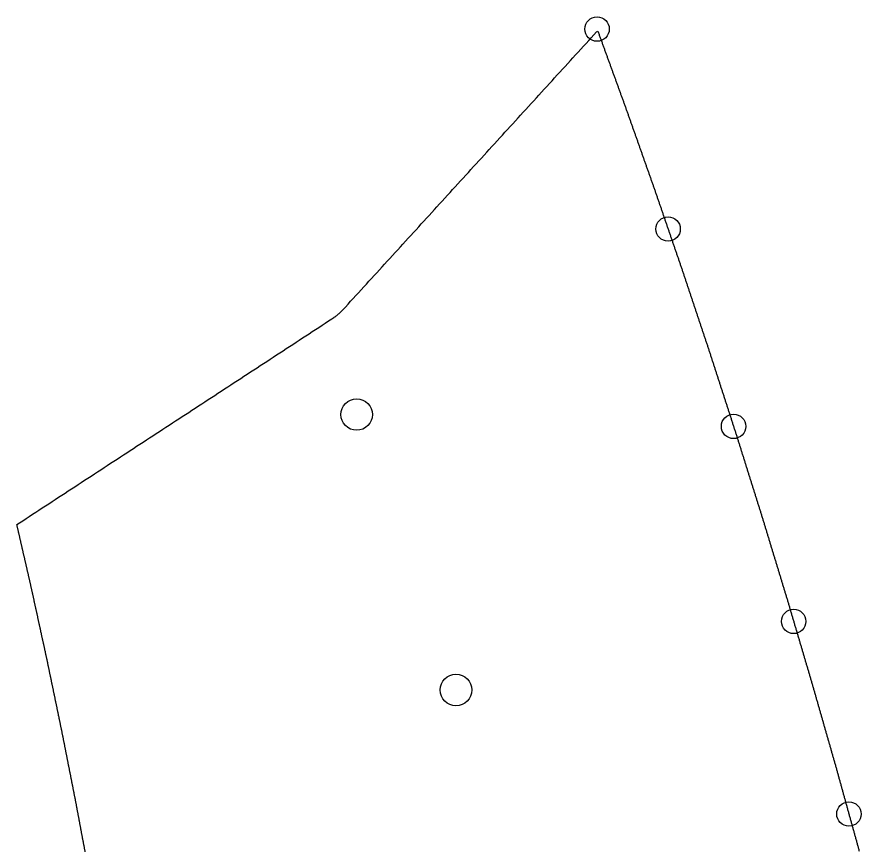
# Model space of a CAD drawing. Extents: x 2 to 292, y 1 to 254.
# Drawn here: x 266.09 to 283.39, y 52.29 to 69.38 of the extents above; entities that cross this region are included whole.
import ezdxf

# ---------------------------------------------------------------- set-up
doc = ezdxf.new("R2010")
doc.units = 0
doc.layers.get('0').update_dxf_attribs({"linetype": 'CONTINUOUS'})
doc.layers.add('DRILLING', color=3, linetype='CONTINUOUS')
doc.layers.add('RIB_INDICATION', color=1, linetype='CONTINUOUS')

msp = doc.modelspace()

# ---------------------------------------------------------------- linework, layer by layer
msp.add_polyline3d([(267.492, 52.2757, 0), (267.489, 52.2911, 0), (267.486, 52.3064, 0), (267.483, 52.3217, 0), (267.48, 52.337, 0), (267.478, 52.3524, 0), (267.475, 52.3677, 0), (267.472, 52.383, 0), (267.469, 52.3984, 0), (267.466, 52.4137, 0), (267.463, 52.429, 0), (267.46, 52.4443, 0), (267.457, 52.4597, 0), (267.455, 52.475, 0), (267.452, 52.4903, 0), (267.449, 52.5056, 0), (267.446, 52.521, 0), (267.443, 52.5363, 0), (267.44, 52.5516, 0), (267.437, 52.567, 0), (267.435, 52.5823, 0), (267.432, 52.5976, 0), (267.429, 52.6129, 0), (267.426, 52.6283, 0), (267.423, 52.6436, 0), (267.42, 52.6589, 0), (267.417, 52.6743, 0), (267.415, 52.6896, 0), (267.412, 52.7049, 0), (267.409, 52.7202, 0), (267.406, 52.7356, 0), (267.403, 52.7509, 0), (267.4, 52.7662, 0), (267.397, 52.7815, 0), (267.394, 52.7969, 0), (267.392, 52.8122, 0), (267.389, 52.8275, 0), (267.386, 52.8429, 0), (267.383, 52.8582, 0), (267.38, 52.8735, 0), (267.377, 52.8888, 0), (267.374, 52.9042, 0), (267.372, 52.9195, 0), (267.369, 52.9348, 0), (267.366, 52.9501, 0), (267.363, 52.9655, 0), (267.36, 52.9808, 0), (267.357, 52.9961, 0), (267.354, 53.0115, 0), (267.351, 53.0268, 0), (267.349, 53.0421, 0), (267.346, 53.0574, 0), (267.343, 53.0728, 0), (267.34, 53.0881, 0), (267.337, 53.1034, 0), (267.334, 53.1188, 0), (267.331, 53.1341, 0), (267.329, 53.1494, 0), (267.326, 53.1647, 0), (267.323, 53.1801, 0), (267.32, 53.1954, 0), (267.317, 53.2107, 0), (267.314, 53.226, 0), (267.311, 53.2414, 0), (267.308, 53.2567, 0), (267.306, 53.272, 0), (267.303, 53.2874, 0), (267.3, 53.3026, 0), (267.297, 53.3179, 0), (267.294, 53.3331, 0), (267.291, 53.3483, 0), (267.288, 53.3635, 0), (267.285, 53.3787, 0), (267.282, 53.3939, 0), (267.279, 53.4091, 0), (267.276, 53.4243, 0), (267.273, 53.4395, 0), (267.27, 53.4547, 0), (267.267, 53.4699, 0), (267.264, 53.4851, 0), (267.261, 53.5003, 0), (267.258, 53.5155, 0), (267.255, 53.5307, 0), (267.252, 53.5459, 0), (267.249, 53.5611, 0), (267.246, 53.5763, 0), (267.243, 53.5915, 0), (267.24, 53.6067, 0), (267.237, 53.6219, 0), (267.234, 53.6371, 0), (267.231, 53.6523, 0), (267.228, 53.6675, 0), (267.225, 53.6827, 0), (267.222, 53.6979, 0), (267.219, 53.7132, 0), (267.216, 53.7284, 0), (267.213, 53.7436, 0), (267.21, 53.7588, 0), (267.207, 53.774, 0), (267.204, 53.7892, 0), (267.201, 53.8044, 0), (267.198, 53.8196, 0), (267.195, 53.8348, 0), (267.192, 53.85, 0), (267.189, 53.8652, 0), (267.186, 53.8804, 0), (267.183, 53.8956, 0), (267.18, 53.9108, 0), (267.177, 53.926, 0), (267.174, 53.9412, 0), (267.171, 53.9564, 0), (267.168, 53.9716, 0), (267.165, 53.9868, 0), (267.162, 54.002, 0), (267.159, 54.0172, 0), (267.156, 54.0324, 0), (267.153, 54.0476, 0), (267.15, 54.0628, 0), (267.147, 54.078, 0), (267.144, 54.0932, 0), (267.141, 54.1085, 0), (267.138, 54.1237, 0), (267.135, 54.1389, 0), (267.132, 54.1541, 0), (267.129, 54.1693, 0), (267.126, 54.1845, 0), (267.123, 54.1997, 0), (267.12, 54.2149, 0), (267.117, 54.2301, 0), (267.114, 54.2453, 0), (267.111, 54.2605, 0), (267.108, 54.2757, 0), (267.105, 54.2909, 0), (267.102, 54.3061, 0), (267.099, 54.3213, 0), (267.096, 54.3365, 0), (267.093, 54.3517, 0), (267.09, 54.3669, 0), (267.087, 54.3821, 0), (267.084, 54.3973, 0), (267.081, 54.4125, 0), (267.078, 54.4277, 0), (267.075, 54.4429, 0), (267.072, 54.4581, 0), (267.069, 54.4733, 0), (267.066, 54.4886, 0), (267.063, 54.5038, 0), (267.06, 54.519, 0), (267.057, 54.5342, 0), (267.054, 54.5494, 0), (267.051, 54.5646, 0), (267.048, 54.5798, 0), (267.045, 54.595, 0), (267.042, 54.6102, 0), (267.039, 54.6254, 0), (267.036, 54.6406, 0), (267.033, 54.6558, 0), (267.03, 54.671, 0), (267.027, 54.6862, 0), (267.024, 54.7014, 0), (267.021, 54.7166, 0), (267.018, 54.7318, 0), (267.015, 54.747, 0), (267.012, 54.7622, 0), (267.009, 54.7774, 0), (267.006, 54.7925, 0), (267.003, 54.8076, 0), (266.999, 54.8227, 0), (266.996, 54.8378, 0), (266.993, 54.8528, 0), (266.99, 54.8679, 0), (266.987, 54.883, 0), (266.984, 54.8981, 0), (266.981, 54.9132, 0), (266.978, 54.9282, 0), (266.974, 54.9433, 0), (266.971, 54.9584, 0), (266.968, 54.9735, 0), (266.965, 54.9886, 0), (266.962, 55.0036, 0), (266.959, 55.0187, 0), (266.956, 55.0338, 0), (266.952, 55.0489, 0), (266.949, 55.064, 0), (266.946, 55.079, 0), (266.943, 55.0941, 0), (266.94, 55.1092, 0), (266.937, 55.1243, 0), (266.934, 55.1394, 0), (266.931, 55.1544, 0), (266.927, 55.1695, 0), (266.924, 55.1846, 0), (266.921, 55.1997, 0), (266.918, 55.2148, 0), (266.915, 55.2298, 0), (266.912, 55.2449, 0), (266.909, 55.26, 0), (266.905, 55.2751, 0), (266.902, 55.2902, 0), (266.899, 55.3052, 0), (266.896, 55.3203, 0), (266.893, 55.3354, 0), (266.89, 55.3505, 0), (266.887, 55.3656, 0), (266.884, 55.3807, 0), (266.88, 55.3957, 0), (266.877, 55.4108, 0), (266.874, 55.4259, 0), (266.871, 55.441, 0), (266.868, 55.4561, 0), (266.865, 55.4711, 0), (266.862, 55.4862, 0), (266.858, 55.5013, 0), (266.855, 55.5164, 0), (266.852, 55.5315, 0), (266.849, 55.5465, 0), (266.846, 55.5616, 0), (266.843, 55.5767, 0), (266.84, 55.5918, 0), (266.837, 55.6069, 0), (266.833, 55.6219, 0), (266.83, 55.637, 0), (266.827, 55.6521, 0), (266.824, 55.6672, 0), (266.821, 55.6823, 0), (266.818, 55.6973, 0), (266.815, 55.7124, 0), (266.811, 55.7275, 0), (266.808, 55.7426, 0), (266.805, 55.7577, 0), (266.802, 55.7727, 0), (266.799, 55.7878, 0), (266.796, 55.8029, 0), (266.793, 55.818, 0), (266.79, 55.8331, 0), (266.786, 55.8481, 0), (266.783, 55.8632, 0), (266.78, 55.8783, 0), (266.777, 55.8934, 0), (266.774, 55.9085, 0), (266.771, 55.9235, 0), (266.768, 55.9386, 0), (266.764, 55.9537, 0), (266.761, 55.9688, 0), (266.758, 55.9839, 0), (266.755, 55.9989, 0), (266.752, 56.014, 0), (266.749, 56.0291, 0), (266.746, 56.0442, 0), (266.743, 56.0593, 0), (266.739, 56.0743, 0), (266.736, 56.0894, 0), (266.733, 56.1045, 0), (266.73, 56.1196, 0), (266.727, 56.1347, 0), (266.724, 56.1497, 0), (266.721, 56.1648, 0), (266.717, 56.1799, 0), (266.714, 56.195, 0), (266.711, 56.2101, 0), (266.708, 56.2252, 0), (266.705, 56.2402, 0), (266.702, 56.2552, 0), (266.698, 56.2702, 0), (266.695, 56.2852, 0), (266.692, 56.3001, 0), (266.689, 56.3151, 0), (266.685, 56.33, 0), (266.682, 56.345, 0), (266.679, 56.3599, 0), (266.676, 56.3749, 0), (266.672, 56.3899, 0), (266.669, 56.4048, 0), (266.666, 56.4198, 0), (266.663, 56.4347, 0), (266.659, 56.4497, 0), (266.656, 56.4646, 0), (266.653, 56.4796, 0), (266.649, 56.4946, 0), (266.646, 56.5095, 0), (266.643, 56.5245, 0), (266.64, 56.5394, 0), (266.636, 56.5544, 0), (266.633, 56.5693, 0), (266.63, 56.5843, 0), (266.627, 56.5993, 0), (266.623, 56.6142, 0), (266.62, 56.6292, 0), (266.617, 56.6441, 0), (266.614, 56.6591, 0), (266.61, 56.674, 0), (266.607, 56.689, 0), (266.604, 56.704, 0), (266.6, 56.7189, 0), (266.597, 56.7339, 0), (266.594, 56.7488, 0), (266.591, 56.7638, 0), (266.587, 56.7787, 0), (266.584, 56.7937, 0), (266.581, 56.8087, 0), (266.578, 56.8236, 0), (266.574, 56.8386, 0), (266.571, 56.8535, 0), (266.568, 56.8685, 0), (266.564, 56.8834, 0), (266.561, 56.8984, 0), (266.558, 56.9133, 0), (266.555, 56.9283, 0), (266.551, 56.9433, 0), (266.548, 56.9582, 0), (266.545, 56.9732, 0), (266.542, 56.9881, 0), (266.538, 57.0031, 0), (266.535, 57.018, 0), (266.532, 57.033, 0), (266.529, 57.048, 0), (266.525, 57.0629, 0), (266.522, 57.0779, 0), (266.519, 57.0928, 0), (266.515, 57.1078, 0), (266.512, 57.1227, 0), (266.509, 57.1377, 0), (266.506, 57.1527, 0), (266.502, 57.1676, 0), (266.499, 57.1826, 0), (266.496, 57.1975, 0), (266.493, 57.2125, 0), (266.489, 57.2274, 0), (266.486, 57.2424, 0), (266.483, 57.2574, 0), (266.48, 57.2723, 0), (266.476, 57.2873, 0), (266.473, 57.3022, 0), (266.47, 57.3172, 0), (266.466, 57.3321, 0), (266.463, 57.3471, 0), (266.46, 57.3621, 0), (266.457, 57.377, 0), (266.453, 57.392, 0), (266.45, 57.4069, 0), (266.447, 57.4219, 0), (266.444, 57.4368, 0), (266.44, 57.4518, 0), (266.437, 57.4668, 0), (266.434, 57.4817, 0), (266.431, 57.4967, 0), (266.427, 57.5116, 0), (266.424, 57.5266, 0), (266.421, 57.5415, 0), (266.417, 57.5565, 0), (266.414, 57.5715, 0), (266.411, 57.5864, 0), (266.408, 57.6014, 0), (266.404, 57.6163, 0), (266.401, 57.6313, 0), (266.398, 57.6462, 0), (266.395, 57.6612, 0), (266.391, 57.6762, 0), (266.388, 57.6911, 0), (266.385, 57.7057, 0), (266.382, 57.7189, 0), (266.379, 57.732, 0), (266.376, 57.7451, 0), (266.373, 57.7582, 0), (266.37, 57.7713, 0), (266.367, 57.7844, 0), (266.364, 57.7975, 0), (266.361, 57.8107, 0), (266.358, 57.8238, 0), (266.355, 57.8369, 0), (266.352, 57.85, 0), (266.349, 57.8631, 0), (266.346, 57.8762, 0), (266.343, 57.8893, 0), (266.34, 57.9025, 0), (266.337, 57.9156, 0), (266.334, 57.9287, 0), (266.331, 57.9418, 0), (266.328, 57.9549, 0), (266.325, 57.968, 0), (266.322, 57.9811, 0), (266.319, 57.9943, 0), (266.316, 58.0074, 0), (266.313, 58.0205, 0), (266.31, 58.0336, 0), (266.307, 58.0467, 0), (266.304, 58.0598, 0), (266.301, 58.0729, 0), (266.298, 58.0861, 0), (266.295, 58.0992, 0), (266.292, 58.1123, 0), (266.289, 58.1254, 0), (266.286, 58.1385, 0), (266.283, 58.1516, 0), (266.28, 58.1647, 0), (266.277, 58.1779, 0), (266.274, 58.191, 0), (266.271, 58.2041, 0), (266.268, 58.2172, 0), (266.265, 58.2303, 0), (266.262, 58.2434, 0), (266.259, 58.2565, 0), (266.256, 58.2697, 0), (266.253, 58.2828, 0), (266.25, 58.2959, 0), (266.247, 58.309, 0), (266.244, 58.3221, 0), (266.241, 58.3352, 0), (266.238, 58.3483, 0), (266.235, 58.3615, 0), (266.231, 58.3746, 0), (266.228, 58.3877, 0), (266.225, 58.4008, 0), (266.222, 58.4139, 0), (266.219, 58.427, 0), (266.216, 58.4401, 0), (266.213, 58.4533, 0), (266.21, 58.4664, 0), (266.207, 58.4795, 0), (266.204, 58.4926, 0), (266.201, 58.5057, 0), (266.198, 58.5188, 0), (266.195, 58.532, 0), (266.192, 58.5451, 0), (266.189, 58.5582, 0), (266.186, 58.5713, 0), (266.183, 58.5844, 0), (266.18, 58.5975, 0), (266.177, 58.6106, 0), (266.174, 58.6238, 0), (266.171, 58.6369, 0), (266.168, 58.65, 0), (266.165, 58.6631, 0), (266.162, 58.6762, 0), (266.159, 58.6893, 0), (266.156, 58.7024, 0), (266.153, 58.7156, 0), (266.15, 58.7287, 0), (266.147, 58.7418, 0), (266.144, 58.7549, 0), (266.141, 58.768, 0), (266.138, 58.7811, 0), (266.135, 58.7942, 0), (266.132, 58.8074, 0), (266.129, 58.8205, 0), (266.126, 58.8336, 0), (266.123, 58.8467, 0), (266.12, 58.8598, 0), (266.117, 58.8729, 0), (266.114, 58.886, 0), (266.111, 58.8992, 0), (266.108, 58.9123, 0), (266.105, 58.9254, 0), (266.102, 58.9385, 0), (266.099, 58.9516, 0), (266.096, 58.9647, 0), (266.093, 58.9778, 0), (266.147, 59.0156, 0), (266.213, 59.0591, 0), (266.28, 59.1026, 0), (266.347, 59.1462, 0), (266.413, 59.1897, 0), (266.48, 59.2332, 0), (266.546, 59.2768, 0), (266.613, 59.3203, 0), (266.68, 59.3639, 0), (266.746, 59.4074, 0), (266.813, 59.4509, 0), (266.88, 59.4945, 0), (266.946, 59.538, 0), (267.013, 59.5815, 0), (267.08, 59.6251, 0), (267.146, 59.6686, 0), (267.213, 59.7122, 0), (267.28, 59.7557, 0), (267.346, 59.7992, 0), (267.413, 59.8428, 0), (267.48, 59.8863, 0), (267.546, 59.9298, 0), (267.613, 59.9734, 0), (267.68, 60.0169, 0), (267.746, 60.0604, 0), (267.813, 60.104, 0), (267.88, 60.1475, 0), (267.946, 60.1911, 0), (268.013, 60.2346, 0), (268.08, 60.2781, 0), (268.146, 60.3217, 0), (268.213, 60.3652, 0), (268.28, 60.4087, 0), (268.346, 60.4523, 0), (268.413, 60.4958, 0), (268.48, 60.5393, 0), (268.546, 60.5829, 0), (268.613, 60.6264, 0), (268.68, 60.67, 0), (268.746, 60.7135, 0), (268.813, 60.757, 0), (268.88, 60.8006, 0), (268.946, 60.8441, 0), (269.013, 60.8876, 0), (269.08, 60.9312, 0), (269.146, 60.9747, 0), (269.213, 61.0183, 0), (269.28, 61.0618, 0), (269.346, 61.1053, 0), (269.413, 61.1489, 0), (269.479, 61.1924, 0), (269.546, 61.2359, 0), (269.613, 61.2795, 0), (269.679, 61.323, 0), (269.746, 61.3665, 0), (269.813, 61.4101, 0), (269.879, 61.4536, 0), (269.946, 61.4972, 0), (270.013, 61.5407, 0), (270.079, 61.5842, 0), (270.146, 61.6278, 0), (270.213, 61.6713, 0), (270.279, 61.7148, 0), (270.346, 61.7584, 0), (270.413, 61.8019, 0), (270.479, 61.8454, 0), (270.546, 61.889, 0), (270.613, 61.9325, 0), (270.679, 61.9761, 0), (270.746, 62.0196, 0), (270.813, 62.0631, 0), (270.879, 62.1067, 0), (270.946, 62.1502, 0), (271.013, 62.1937, 0), (271.079, 62.2373, 0), (271.146, 62.2808, 0), (271.213, 62.3244, 0), (271.279, 62.3679, 0), (271.346, 62.4114, 0), (271.413, 62.455, 0), (271.479, 62.4985, 0), (271.546, 62.542, 0), (271.613, 62.5856, 0), (271.679, 62.6291, 0), (271.746, 62.6726, 0), (271.813, 62.7162, 0), (271.879, 62.7597, 0), (271.946, 62.8033, 0), (272.013, 62.8468, 0), (272.079, 62.8903, 0), (272.146, 62.9339, 0), (272.213, 62.9774, 0), (272.279, 63.0209, 0), (272.346, 63.0645, 0), (272.412, 63.108, 0), (272.479, 63.1515, 0), (272.546, 63.1951, 0), (272.587, 63.2218, 0), (272.595, 63.2276, 0), (272.604, 63.2333, 0), (272.612, 63.2392, 0), (272.621, 63.2452, 0), (272.629, 63.2513, 0), (272.637, 63.2574, 0), (272.645, 63.2637, 0), (272.654, 63.27, 0), (272.662, 63.2764, 0), (272.67, 63.2829, 0), (272.678, 63.2895, 0), (272.685, 63.2961, 0), (272.693, 63.3029, 0), (272.701, 63.3097, 0), (272.709, 63.3166, 0), (272.716, 63.3235, 0), (272.724, 63.3306, 0), (272.731, 63.3377, 0), (272.739, 63.3449, 0), (272.746, 63.3522, 0), (272.753, 63.3595, 0), (272.76, 63.3669, 0), (272.767, 63.3744, 0), (272.774, 63.3819, 0), (272.824, 63.4367, 0), (272.878, 63.4955, 0), (272.931, 63.5542, 0), (272.985, 63.6129, 0), (273.039, 63.6716, 0), (273.092, 63.7303, 0), (273.146, 63.789, 0), (273.199, 63.8478, 0), (273.253, 63.9065, 0), (273.307, 63.9652, 0), (273.36, 64.0239, 0), (273.414, 64.0826, 0), (273.467, 64.1413, 0), (273.521, 64.2001, 0), (273.574, 64.2588, 0), (273.628, 64.3175, 0), (273.682, 64.3762, 0), (273.735, 64.4349, 0), (273.789, 64.4936, 0), (273.842, 64.5524, 0), (273.896, 64.6111, 0), (273.95, 64.6698, 0), (274.003, 64.7285, 0), (274.057, 64.7872, 0), (274.11, 64.8459, 0), (274.164, 64.9046, 0), (274.217, 64.9634, 0), (274.271, 65.0221, 0), (274.325, 65.0808, 0), (274.378, 65.1395, 0), (274.432, 65.1982, 0), (274.485, 65.2569, 0), (274.539, 65.3157, 0), (274.593, 65.3744, 0), (274.646, 65.4331, 0), (274.7, 65.4918, 0), (274.753, 65.5505, 0), (274.807, 65.6092, 0), (274.861, 65.668, 0), (274.914, 65.7267, 0), (274.968, 65.7854, 0), (275.021, 65.8441, 0), (275.075, 65.9028, 0), (275.128, 65.9615, 0), (275.182, 66.0202, 0), (275.236, 66.079, 0), (275.289, 66.1377, 0), (275.343, 66.1964, 0), (275.396, 66.2551, 0), (275.45, 66.3138, 0), (275.504, 66.3725, 0), (275.557, 66.4313, 0), (275.611, 66.49, 0), (275.664, 66.5487, 0), (275.718, 66.6074, 0), (275.771, 66.6661, 0), (275.825, 66.7248, 0), (275.879, 66.7836, 0), (275.932, 66.8423, 0), (275.986, 66.901, 0), (276.039, 66.9597, 0), (276.093, 67.0184, 0), (276.147, 67.0771, 0), (276.2, 67.1359, 0), (276.254, 67.1946, 0), (276.307, 67.2533, 0), (276.361, 67.312, 0), (276.414, 67.3707, 0), (276.468, 67.4294, 0), (276.522, 67.4881, 0), (276.575, 67.5469, 0), (276.629, 67.6056, 0), (276.682, 67.6643, 0), (276.736, 67.723, 0), (276.79, 67.7817, 0), (276.843, 67.8404, 0), (276.897, 67.8992, 0), (276.95, 67.9579, 0), (277.004, 68.0166, 0), (277.057, 68.0753, 0), (277.111, 68.134, 0), (277.165, 68.1927, 0), (277.218, 68.2515, 0), (277.272, 68.3102, 0), (277.325, 68.3689, 0), (277.379, 68.4276, 0), (277.433, 68.4863, 0), (277.486, 68.545, 0), (277.54, 68.6038, 0), (277.593, 68.6625, 0), (277.647, 68.7212, 0), (277.701, 68.7799, 0), (277.754, 68.8386, 0), (277.808, 68.8973, 0), (277.861, 68.956, 0), (277.915, 69.0148, 0), (277.968, 69.0735, 0), (277.996, 69.0901, 0), (278.002, 69.0734, 0), (278.008, 69.0567, 0), (278.014, 69.04, 0), (278.02, 69.0232, 0), (278.026, 69.0065, 0), (278.032, 68.9898, 0), (278.038, 68.9731, 0), (278.044, 68.9563, 0), (278.05, 68.9396, 0), (278.056, 68.9229, 0), (278.062, 68.9061, 0), (278.068, 68.8894, 0), (278.074, 68.8727, 0), (278.081, 68.856, 0), (278.087, 68.8392, 0), (278.093, 68.8225, 0), (278.099, 68.8058, 0), (278.105, 68.7891, 0), (278.111, 68.7723, 0), (278.117, 68.7556, 0), (278.123, 68.7389, 0), (278.129, 68.7222, 0), (278.135, 68.7054, 0), (278.141, 68.6887, 0), (278.147, 68.672, 0), (278.153, 68.6553, 0), (278.16, 68.6385, 0), (278.166, 68.6218, 0), (278.172, 68.6051, 0), (278.178, 68.5883, 0), (278.184, 68.5716, 0), (278.19, 68.5549, 0), (278.196, 68.5382, 0), (278.202, 68.5214, 0), (278.208, 68.5047, 0), (278.214, 68.488, 0), (278.22, 68.4713, 0), (278.226, 68.4545, 0), (278.232, 68.4378, 0), (278.238, 68.4211, 0), (278.245, 68.4044, 0), (278.251, 68.3876, 0), (278.257, 68.3709, 0), (278.263, 68.3542, 0), (278.269, 68.3374, 0), (278.275, 68.3207, 0), (278.281, 68.304, 0), (278.287, 68.2873, 0), (278.293, 68.2705, 0), (278.299, 68.2538, 0), (278.305, 68.2371, 0), (278.311, 68.2204, 0), (278.317, 68.2036, 0), (278.323, 68.1869, 0), (278.33, 68.1702, 0), (278.336, 68.1535, 0), (278.342, 68.1367, 0), (278.348, 68.12, 0), (278.354, 68.1033, 0), (278.36, 68.0865, 0), (278.366, 68.0698, 0), (278.372, 68.0531, 0), (278.378, 68.0364, 0), (278.384, 68.0196, 0), (278.39, 68.0029, 0), (278.396, 67.9862, 0), (278.402, 67.9695, 0), (278.409, 67.9527, 0), (278.415, 67.936, 0), (278.421, 67.9193, 0), (278.427, 67.9026, 0), (278.433, 67.8858, 0), (278.439, 67.8691, 0), (278.445, 67.8524, 0), (278.451, 67.8356, 0), (278.457, 67.8189, 0), (278.463, 67.8022, 0), (278.469, 67.7855, 0), (278.475, 67.7687, 0), (278.481, 67.752, 0), (278.487, 67.7353, 0), (278.494, 67.7186, 0), (278.5, 67.7018, 0), (278.506, 67.6851, 0), (278.512, 67.6684, 0), (278.518, 67.6517, 0), (278.524, 67.6349, 0), (278.53, 67.6182, 0), (278.536, 67.6015, 0), (278.542, 67.5847, 0), (278.548, 67.568, 0), (278.554, 67.5513, 0), (278.56, 67.5346, 0), (278.566, 67.5178, 0), (278.572, 67.5011, 0), (278.579, 67.4844, 0), (278.585, 67.4676, 0), (278.591, 67.4508, 0), (278.596, 67.4339, 0), (278.602, 67.4171, 0), (278.608, 67.4003, 0), (278.614, 67.3834, 0), (278.62, 67.3666, 0), (278.626, 67.3497, 0), (278.632, 67.3329, 0), (278.638, 67.316, 0), (278.644, 67.2992, 0), (278.65, 67.2823, 0), (278.656, 67.2655, 0), (278.662, 67.2486, 0), (278.668, 67.2318, 0), (278.674, 67.2149, 0), (278.68, 67.1981, 0), (278.686, 67.1812, 0), (278.692, 67.1644, 0), (278.698, 67.1475, 0), (278.704, 67.1307, 0), (278.709, 67.1138, 0), (278.715, 67.097, 0), (278.721, 67.0801, 0), (278.727, 67.0633, 0), (278.733, 67.0465, 0), (278.739, 67.0296, 0), (278.745, 67.0128, 0), (278.751, 66.9959, 0), (278.757, 66.9791, 0), (278.763, 66.9622, 0), (278.769, 66.9454, 0), (278.775, 66.9285, 0), (278.781, 66.9117, 0), (278.787, 66.8948, 0), (278.793, 66.878, 0), (278.799, 66.8611, 0), (278.805, 66.8443, 0), (278.811, 66.8274, 0), (278.817, 66.8106, 0), (278.822, 66.7937, 0), (278.828, 66.7769, 0), (278.834, 66.76, 0), (278.84, 66.7432, 0), (278.846, 66.7264, 0), (278.852, 66.7095, 0), (278.858, 66.6927, 0), (278.864, 66.6758, 0), (278.87, 66.659, 0), (278.876, 66.6421, 0), (278.882, 66.6253, 0), (278.888, 66.6084, 0), (278.894, 66.5916, 0), (278.9, 66.5747, 0), (278.906, 66.5579, 0), (278.912, 66.541, 0), (278.918, 66.5242, 0), (278.924, 66.5073, 0), (278.93, 66.4905, 0), (278.935, 66.4736, 0), (278.941, 66.4568, 0), (278.947, 66.4399, 0), (278.953, 66.4231, 0), (278.959, 66.4063, 0), (278.965, 66.3894, 0), (278.971, 66.3726, 0), (278.977, 66.3557, 0), (278.983, 66.3389, 0), (278.989, 66.322, 0), (278.995, 66.3052, 0), (279.001, 66.2883, 0), (279.007, 66.2715, 0), (279.013, 66.2546, 0), (279.019, 66.2378, 0), (279.025, 66.2209, 0), (279.031, 66.2041, 0), (279.037, 66.1872, 0), (279.043, 66.1704, 0), (279.048, 66.1535, 0), (279.054, 66.1367, 0), (279.06, 66.1198, 0), (279.066, 66.103, 0), (279.072, 66.0862, 0), (279.078, 66.0693, 0), (279.084, 66.0525, 0), (279.09, 66.0356, 0), (279.096, 66.0188, 0), (279.102, 66.0019, 0), (279.108, 65.9851, 0), (279.114, 65.9682, 0), (279.12, 65.9514, 0), (279.126, 65.9345, 0), (279.132, 65.9177, 0), (279.138, 65.9008, 0), (279.144, 65.884, 0), (279.15, 65.8671, 0), (279.155, 65.8503, 0), (279.161, 65.8334, 0), (279.167, 65.8165, 0), (279.173, 65.7995, 0), (279.179, 65.7826, 0), (279.185, 65.7656, 0), (279.191, 65.7486, 0), (279.196, 65.7317, 0), (279.202, 65.7147, 0), (279.208, 65.6977, 0), (279.214, 65.6807, 0), (279.22, 65.6638, 0), (279.225, 65.6468, 0), (279.231, 65.6298, 0), (279.237, 65.6129, 0), (279.243, 65.5959, 0), (279.249, 65.5789, 0), (279.255, 65.562, 0), (279.26, 65.545, 0), (279.266, 65.528, 0), (279.272, 65.5111, 0), (279.278, 65.4941, 0), (279.284, 65.4771, 0), (279.29, 65.4602, 0), (279.295, 65.4432, 0), (279.301, 65.4262, 0), (279.307, 65.4093, 0), (279.313, 65.3923, 0), (279.319, 65.3753, 0), (279.324, 65.3584, 0), (279.33, 65.3414, 0), (279.336, 65.3244, 0), (279.342, 65.3074, 0), (279.348, 65.2905, 0), (279.354, 65.2735, 0), (279.359, 65.2565, 0), (279.365, 65.2396, 0), (279.371, 65.2226, 0), (279.377, 65.2056, 0), (279.383, 65.1887, 0), (279.388, 65.1717, 0), (279.394, 65.1547, 0), (279.4, 65.1378, 0), (279.406, 65.1208, 0), (279.412, 65.1038, 0), (279.418, 65.0869, 0), (279.423, 65.0699, 0), (279.429, 65.0529, 0), (279.435, 65.036, 0), (279.441, 65.019, 0), (279.447, 65.002, 0), (279.452, 64.985, 0), (279.458, 64.9681, 0), (279.464, 64.9511, 0), (279.47, 64.9341, 0), (279.476, 64.9172, 0), (279.482, 64.9002, 0), (279.487, 64.8832, 0), (279.493, 64.8663, 0), (279.499, 64.8493, 0), (279.505, 64.8323, 0), (279.511, 64.8154, 0), (279.517, 64.7984, 0), (279.522, 64.7814, 0), (279.528, 64.7645, 0), (279.534, 64.7475, 0), (279.54, 64.7305, 0), (279.546, 64.7136, 0), (279.551, 64.6966, 0), (279.557, 64.6796, 0), (279.563, 64.6627, 0), (279.569, 64.6457, 0), (279.575, 64.6287, 0), (279.581, 64.6117, 0), (279.586, 64.5948, 0), (279.592, 64.5778, 0), (279.598, 64.5608, 0), (279.604, 64.5439, 0), (279.61, 64.5269, 0), (279.615, 64.5099, 0), (279.621, 64.493, 0), (279.627, 64.476, 0), (279.633, 64.459, 0), (279.639, 64.4421, 0), (279.645, 64.4251, 0), (279.65, 64.4081, 0), (279.656, 64.3912, 0), (279.662, 64.3742, 0), (279.668, 64.3572, 0), (279.674, 64.3403, 0), (279.679, 64.3233, 0), (279.685, 64.3063, 0), (279.691, 64.2893, 0), (279.697, 64.2724, 0), (279.703, 64.2554, 0), (279.709, 64.2384, 0), (279.714, 64.2215, 0), (279.72, 64.2045, 0), (279.726, 64.1875, 0), (279.732, 64.1705, 0), (279.737, 64.1534, 0), (279.743, 64.1363, 0), (279.749, 64.1192, 0), (279.755, 64.1022, 0), (279.76, 64.0851, 0), (279.766, 64.068, 0), (279.772, 64.0509, 0), (279.777, 64.0338, 0), (279.783, 64.0167, 0), (279.789, 63.9996, 0), (279.794, 63.9825, 0), (279.8, 63.9654, 0), (279.806, 63.9484, 0), (279.812, 63.9313, 0), (279.817, 63.9142, 0), (279.823, 63.8971, 0), (279.829, 63.88, 0), (279.834, 63.8629, 0), (279.84, 63.8458, 0), (279.846, 63.8287, 0), (279.851, 63.8116, 0), (279.857, 63.7946, 0), (279.863, 63.7775, 0), (279.868, 63.7604, 0), (279.874, 63.7433, 0), (279.88, 63.7262, 0), (279.886, 63.7091, 0), (279.891, 63.692, 0), (279.897, 63.6749, 0), (279.903, 63.6578, 0), (279.908, 63.6408, 0), (279.914, 63.6237, 0), (279.92, 63.6066, 0), (279.925, 63.5895, 0), (279.931, 63.5724, 0), (279.937, 63.5553, 0), (279.942, 63.5382, 0), (279.948, 63.5211, 0), (279.954, 63.504, 0), (279.96, 63.487, 0), (279.965, 63.4699, 0), (279.971, 63.4528, 0), (279.977, 63.4357, 0), (279.982, 63.4186, 0), (279.988, 63.4015, 0), (279.994, 63.3844, 0), (279.999, 63.3673, 0), (280.005, 63.3502, 0), (280.011, 63.3331, 0), (280.016, 63.3161, 0), (280.022, 63.299, 0), (280.028, 63.2819, 0), (280.034, 63.2648, 0), (280.039, 63.2477, 0), (280.045, 63.2306, 0), (280.051, 63.2135, 0), (280.056, 63.1964, 0), (280.062, 63.1793, 0), (280.068, 63.1623, 0), (280.073, 63.1452, 0), (280.079, 63.1281, 0), (280.085, 63.111, 0), (280.091, 63.0939, 0), (280.096, 63.0768, 0), (280.102, 63.0597, 0), (280.108, 63.0426, 0), (280.113, 63.0255, 0), (280.119, 63.0085, 0), (280.125, 62.9914, 0), (280.13, 62.9743, 0), (280.136, 62.9572, 0), (280.142, 62.9401, 0), (280.147, 62.923, 0), (280.153, 62.9059, 0), (280.159, 62.8888, 0), (280.165, 62.8717, 0), (280.17, 62.8547, 0), (280.176, 62.8376, 0), (280.182, 62.8205, 0), (280.187, 62.8034, 0), (280.193, 62.7863, 0), (280.199, 62.7692, 0), (280.204, 62.7521, 0), (280.21, 62.735, 0), (280.216, 62.7179, 0), (280.221, 62.7009, 0), (280.227, 62.6838, 0), (280.233, 62.6667, 0), (280.239, 62.6496, 0), (280.244, 62.6325, 0), (280.25, 62.6154, 0), (280.256, 62.5983, 0), (280.261, 62.5812, 0), (280.267, 62.5641, 0), (280.273, 62.547, 0), (280.278, 62.53, 0), (280.284, 62.5129, 0), (280.29, 62.4956, 0), (280.295, 62.4784, 0), (280.301, 62.4612, 0), (280.306, 62.444, 0), (280.312, 62.4268, 0), (280.317, 62.4096, 0), (280.323, 62.3924, 0), (280.329, 62.3752, 0), (280.334, 62.358, 0), (280.34, 62.3408, 0), (280.345, 62.3235, 0), (280.351, 62.3063, 0), (280.356, 62.2891, 0), (280.362, 62.2719, 0), (280.368, 62.2547, 0), (280.373, 62.2375, 0), (280.379, 62.2203, 0), (280.384, 62.2031, 0), (280.39, 62.1859, 0), (280.395, 62.1687, 0), (280.401, 62.1514, 0), (280.407, 62.1342, 0), (280.412, 62.117, 0), (280.418, 62.0998, 0), (280.423, 62.0826, 0), (280.429, 62.0654, 0), (280.434, 62.0482, 0), (280.44, 62.031, 0), (280.446, 62.0138, 0), (280.451, 61.9966, 0), (280.457, 61.9794, 0), (280.462, 61.9621, 0), (280.468, 61.9449, 0), (280.473, 61.9277, 0), (280.479, 61.9105, 0), (280.485, 61.8933, 0), (280.49, 61.8761, 0), (280.496, 61.8589, 0), (280.501, 61.8417, 0), (280.507, 61.8245, 0), (280.512, 61.8073, 0), (280.518, 61.79, 0), (280.523, 61.7728, 0), (280.529, 61.7556, 0), (280.535, 61.7384, 0), (280.54, 61.7212, 0), (280.546, 61.704, 0), (280.551, 61.6868, 0), (280.557, 61.6696, 0), (280.562, 61.6524, 0), (280.568, 61.6352, 0), (280.574, 61.6179, 0), (280.579, 61.6007, 0), (280.585, 61.5835, 0), (280.59, 61.5663, 0), (280.596, 61.5491, 0), (280.601, 61.5319, 0), (280.607, 61.5147, 0), (280.613, 61.4975, 0), (280.618, 61.4803, 0), (280.624, 61.4631, 0), (280.629, 61.4458, 0), (280.635, 61.4286, 0), (280.64, 61.4114, 0), (280.646, 61.3942, 0), (280.652, 61.377, 0), (280.657, 61.3598, 0), (280.663, 61.3426, 0), (280.668, 61.3254, 0), (280.674, 61.3082, 0), (280.679, 61.291, 0), (280.685, 61.2737, 0), (280.691, 61.2565, 0), (280.696, 61.2393, 0), (280.702, 61.2221, 0), (280.707, 61.2049, 0), (280.713, 61.1877, 0), (280.718, 61.1705, 0), (280.724, 61.1533, 0), (280.729, 61.1361, 0), (280.735, 61.1189, 0), (280.741, 61.1016, 0), (280.746, 61.0844, 0), (280.752, 61.0672, 0), (280.757, 61.05, 0), (280.763, 61.0328, 0), (280.768, 61.0156, 0), (280.774, 60.9984, 0), (280.78, 60.9812, 0), (280.785, 60.964, 0), (280.791, 60.9468, 0), (280.796, 60.9295, 0), (280.802, 60.9123, 0), (280.807, 60.8951, 0), (280.813, 60.8779, 0), (280.819, 60.8607, 0), (280.824, 60.8435, 0), (280.83, 60.8262, 0), (280.835, 60.8089, 0), (280.84, 60.7915, 0), (280.846, 60.7742, 0), (280.851, 60.7569, 0), (280.857, 60.7395, 0), (280.862, 60.7222, 0), (280.868, 60.7049, 0), (280.873, 60.6875, 0), (280.879, 60.6702, 0), (280.884, 60.6529, 0), (280.889, 60.6356, 0), (280.895, 60.6182, 0), (280.9, 60.6009, 0), (280.906, 60.5836, 0), (280.911, 60.5662, 0), (280.917, 60.5489, 0), (280.922, 60.5316, 0), (280.928, 60.5142, 0), (280.933, 60.4969, 0), (280.938, 60.4796, 0), (280.944, 60.4622, 0), (280.949, 60.4449, 0), (280.955, 60.4276, 0), (280.96, 60.4103, 0), (280.966, 60.3929, 0), (280.971, 60.3756, 0), (280.977, 60.3583, 0), (280.982, 60.3409, 0), (280.987, 60.3236, 0), (280.993, 60.3063, 0), (280.998, 60.2889, 0), (281.004, 60.2716, 0), (281.009, 60.2543, 0), (281.015, 60.2369, 0), (281.02, 60.2196, 0), (281.025, 60.2023, 0), (281.031, 60.185, 0), (281.036, 60.1676, 0), (281.042, 60.1503, 0), (281.047, 60.133, 0), (281.053, 60.1156, 0), (281.058, 60.0983, 0), (281.064, 60.081, 0), (281.069, 60.0636, 0), (281.074, 60.0463, 0), (281.08, 60.029, 0), (281.085, 60.0116, 0), (281.091, 59.9943, 0), (281.096, 59.977, 0), (281.102, 59.9597, 0), (281.107, 59.9423, 0), (281.113, 59.925, 0), (281.118, 59.9077, 0), (281.123, 59.8903, 0), (281.129, 59.873, 0), (281.134, 59.8557, 0), (281.14, 59.8383, 0), (281.145, 59.821, 0), (281.151, 59.8037, 0), (281.156, 59.7863, 0), (281.161, 59.769, 0), (281.167, 59.7517, 0), (281.172, 59.7344, 0), (281.178, 59.717, 0), (281.183, 59.6997, 0), (281.189, 59.6824, 0), (281.194, 59.665, 0), (281.2, 59.6477, 0), (281.205, 59.6304, 0), (281.21, 59.613, 0), (281.216, 59.5957, 0), (281.221, 59.5784, 0), (281.227, 59.561, 0), (281.232, 59.5437, 0), (281.238, 59.5264, 0), (281.243, 59.5091, 0), (281.249, 59.4917, 0), (281.254, 59.4744, 0), (281.259, 59.4571, 0), (281.265, 59.4397, 0), (281.27, 59.4224, 0), (281.276, 59.4051, 0), (281.281, 59.3877, 0), (281.287, 59.3704, 0), (281.292, 59.3531, 0), (281.298, 59.3357, 0), (281.303, 59.3184, 0), (281.308, 59.3011, 0), (281.314, 59.2838, 0), (281.319, 59.2664, 0), (281.325, 59.2491, 0), (281.33, 59.2318, 0), (281.336, 59.2144, 0), (281.341, 59.1971, 0), (281.346, 59.1798, 0), (281.352, 59.1624, 0), (281.357, 59.1451, 0), (281.363, 59.1276, 0), (281.368, 59.1102, 0), (281.373, 59.0927, 0), (281.379, 59.0753, 0), (281.384, 59.0578, 0), (281.389, 59.0404, 0), (281.395, 59.0229, 0), (281.4, 59.0054, 0), (281.405, 58.988, 0), (281.41, 58.9705, 0), (281.416, 58.9531, 0), (281.421, 58.9356, 0), (281.426, 58.9182, 0), (281.432, 58.9007, 0), (281.437, 58.8833, 0), (281.442, 58.8658, 0), (281.448, 58.8484, 0), (281.453, 58.8309, 0), (281.458, 58.8135, 0), (281.464, 58.796, 0), (281.469, 58.7786, 0), (281.474, 58.7611, 0), (281.48, 58.7437, 0), (281.485, 58.7262, 0), (281.49, 58.7088, 0), (281.496, 58.6913, 0), (281.501, 58.6739, 0), (281.506, 58.6564, 0), (281.511, 58.639, 0), (281.517, 58.6215, 0), (281.522, 58.6041, 0), (281.527, 58.5866, 0), (281.533, 58.5692, 0), (281.538, 58.5517, 0), (281.543, 58.5343, 0), (281.549, 58.5168, 0), (281.554, 58.4993, 0), (281.559, 58.4819, 0), (281.565, 58.4644, 0), (281.57, 58.447, 0), (281.575, 58.4295, 0), (281.581, 58.4121, 0), (281.586, 58.3946, 0), (281.591, 58.3772, 0), (281.596, 58.3597, 0), (281.602, 58.3423, 0), (281.607, 58.3248, 0), (281.612, 58.3074, 0), (281.618, 58.2899, 0), (281.623, 58.2725, 0), (281.628, 58.255, 0), (281.634, 58.2376, 0), (281.639, 58.2201, 0), (281.644, 58.2027, 0), (281.65, 58.1852, 0), (281.655, 58.1678, 0), (281.66, 58.1503, 0), (281.666, 58.1329, 0), (281.671, 58.1154, 0), (281.676, 58.098, 0), (281.682, 58.0805, 0), (281.687, 58.0631, 0), (281.692, 58.0456, 0), (281.697, 58.0282, 0), (281.703, 58.0107, 0), (281.708, 57.9932, 0), (281.713, 57.9758, 0), (281.719, 57.9583, 0), (281.724, 57.9409, 0), (281.729, 57.9234, 0), (281.735, 57.906, 0), (281.74, 57.8885, 0), (281.745, 57.8711, 0), (281.751, 57.8536, 0), (281.756, 57.8362, 0), (281.761, 57.8187, 0), (281.767, 57.8013, 0), (281.772, 57.7838, 0), (281.777, 57.7664, 0), (281.782, 57.7489, 0), (281.788, 57.7315, 0), (281.793, 57.714, 0), (281.798, 57.6966, 0), (281.804, 57.6791, 0), (281.809, 57.6617, 0), (281.814, 57.6442, 0), (281.82, 57.6268, 0), (281.825, 57.6093, 0), (281.83, 57.5919, 0), (281.836, 57.5744, 0), (281.841, 57.557, 0), (281.846, 57.5395, 0), (281.852, 57.5221, 0), (281.857, 57.5046, 0), (281.862, 57.4872, 0), (281.868, 57.4697, 0), (281.873, 57.4522, 0), (281.878, 57.4347, 0), (281.883, 57.4171, 0), (281.888, 57.3995, 0), (281.894, 57.382, 0), (281.899, 57.3644, 0), (281.904, 57.3468, 0), (281.909, 57.3292, 0), (281.914, 57.3117, 0), (281.92, 57.2941, 0), (281.925, 57.2765, 0), (281.93, 57.259, 0), (281.935, 57.2414, 0), (281.94, 57.2238, 0), (281.945, 57.2062, 0), (281.951, 57.1887, 0), (281.956, 57.1711, 0), (281.961, 57.1535, 0), (281.966, 57.1359, 0), (281.971, 57.1184, 0), (281.977, 57.1008, 0), (281.982, 57.0832, 0), (281.987, 57.0657, 0), (281.992, 57.0481, 0), (281.997, 57.0305, 0), (282.003, 57.0129, 0), (282.008, 56.9954, 0), (282.013, 56.9778, 0), (282.018, 56.9602, 0), (282.023, 56.9426, 0), (282.028, 56.9251, 0), (282.034, 56.9075, 0), (282.039, 56.8899, 0), (282.044, 56.8724, 0), (282.049, 56.8548, 0), (282.054, 56.8372, 0), (282.06, 56.8196, 0), (282.065, 56.8021, 0), (282.07, 56.7845, 0), (282.075, 56.7669, 0), (282.08, 56.7493, 0), (282.086, 56.7318, 0), (282.091, 56.7142, 0), (282.096, 56.6966, 0), (282.101, 56.6791, 0), (282.106, 56.6615, 0), (282.111, 56.6439, 0), (282.117, 56.6263, 0), (282.122, 56.6088, 0), (282.127, 56.5912, 0), (282.132, 56.5736, 0), (282.137, 56.556, 0), (282.143, 56.5385, 0), (282.148, 56.5209, 0), (282.153, 56.5033, 0), (282.158, 56.4858, 0), (282.163, 56.4682, 0), (282.169, 56.4506, 0), (282.174, 56.433, 0), (282.179, 56.4155, 0), (282.184, 56.3979, 0), (282.189, 56.3803, 0), (282.194, 56.3628, 0), (282.2, 56.3452, 0), (282.205, 56.3276, 0), (282.21, 56.31, 0), (282.215, 56.2925, 0), (282.22, 56.2749, 0), (282.226, 56.2573, 0), (282.231, 56.2397, 0), (282.236, 56.2222, 0), (282.241, 56.2046, 0), (282.246, 56.187, 0), (282.252, 56.1695, 0), (282.257, 56.1519, 0), (282.262, 56.1343, 0), (282.267, 56.1167, 0), (282.272, 56.0992, 0), (282.277, 56.0816, 0), (282.283, 56.064, 0), (282.288, 56.0464, 0), (282.293, 56.0289, 0), (282.298, 56.0113, 0), (282.303, 55.9937, 0), (282.309, 55.9762, 0), (282.314, 55.9586, 0), (282.319, 55.941, 0), (282.324, 55.9234, 0), (282.329, 55.9059, 0), (282.335, 55.8883, 0), (282.34, 55.8707, 0), (282.345, 55.8531, 0), (282.35, 55.8356, 0), (282.355, 55.818, 0), (282.361, 55.8004, 0), (282.366, 55.7829, 0), (282.371, 55.7653, 0), (282.376, 55.7477, 0), (282.381, 55.7301, 0), (282.386, 55.7124, 0), (282.391, 55.6947, 0), (282.396, 55.677, 0), (282.401, 55.6593, 0), (282.406, 55.6416, 0), (282.412, 55.6239, 0), (282.417, 55.6062, 0), (282.422, 55.5885, 0), (282.427, 55.5708, 0), (282.432, 55.5531, 0), (282.437, 55.5354, 0), (282.442, 55.5177, 0), (282.447, 55.5001, 0), (282.452, 55.4824, 0), (282.457, 55.4647, 0), (282.462, 55.447, 0), (282.467, 55.4293, 0), (282.472, 55.4116, 0), (282.477, 55.3939, 0), (282.482, 55.3762, 0), (282.487, 55.3585, 0), (282.493, 55.3408, 0), (282.498, 55.3231, 0), (282.503, 55.3054, 0), (282.508, 55.2877, 0), (282.513, 55.27, 0), (282.518, 55.2523, 0), (282.523, 55.2347, 0), (282.528, 55.217, 0), (282.533, 55.1993, 0), (282.538, 55.1816, 0), (282.543, 55.1639, 0), (282.548, 55.1462, 0), (282.553, 55.1285, 0), (282.558, 55.1108, 0), (282.563, 55.0931, 0), (282.568, 55.0754, 0), (282.574, 55.0577, 0), (282.579, 55.04, 0), (282.584, 55.0223, 0), (282.589, 55.0046, 0), (282.594, 54.9869, 0), (282.599, 54.9692, 0), (282.604, 54.9516, 0), (282.609, 54.9339, 0), (282.614, 54.9162, 0), (282.619, 54.8985, 0), (282.624, 54.8808, 0), (282.629, 54.8631, 0), (282.634, 54.8454, 0), (282.639, 54.8277, 0), (282.644, 54.81, 0), (282.649, 54.7923, 0), (282.655, 54.7746, 0), (282.66, 54.7569, 0), (282.665, 54.7392, 0), (282.67, 54.7215, 0), (282.675, 54.7038, 0), (282.68, 54.6862, 0), (282.685, 54.6685, 0), (282.69, 54.6508, 0), (282.695, 54.6331, 0), (282.7, 54.6154, 0), (282.705, 54.5977, 0), (282.71, 54.58, 0), (282.715, 54.5623, 0), (282.72, 54.5446, 0), (282.725, 54.5269, 0), (282.73, 54.5092, 0), (282.735, 54.4915, 0), (282.741, 54.4738, 0), (282.746, 54.4561, 0), (282.751, 54.4384, 0), (282.756, 54.4208, 0), (282.761, 54.4031, 0), (282.766, 54.3854, 0), (282.771, 54.3677, 0), (282.776, 54.35, 0), (282.781, 54.3323, 0), (282.786, 54.3146, 0), (282.791, 54.2969, 0), (282.796, 54.2792, 0), (282.801, 54.2615, 0), (282.806, 54.2438, 0), (282.811, 54.2261, 0), (282.816, 54.2084, 0), (282.822, 54.1907, 0), (282.827, 54.173, 0), (282.832, 54.1554, 0), (282.837, 54.1377, 0), (282.842, 54.12, 0), (282.847, 54.1023, 0), (282.852, 54.0846, 0), (282.857, 54.0669, 0), (282.862, 54.0492, 0), (282.867, 54.0315, 0), (282.872, 54.0138, 0), (282.877, 53.996, 0), (282.882, 53.9781, 0), (282.887, 53.9603, 0), (282.892, 53.9425, 0), (282.897, 53.9247, 0), (282.902, 53.9069, 0), (282.907, 53.8891, 0), (282.912, 53.8713, 0), (282.917, 53.8534, 0), (282.921, 53.8356, 0), (282.926, 53.8178, 0), (282.931, 53.8, 0), (282.936, 53.7822, 0), (282.941, 53.7644, 0), (282.946, 53.7466, 0), (282.951, 53.7287, 0), (282.956, 53.7109, 0), (282.961, 53.6931, 0), (282.966, 53.6753, 0), (282.971, 53.6575, 0), (282.976, 53.6397, 0), (282.981, 53.6219, 0), (282.986, 53.604, 0), (282.991, 53.5862, 0), (282.995, 53.5684, 0), (283, 53.5506, 0), (283.005, 53.5328, 0), (283.01, 53.515, 0), (283.015, 53.4972, 0), (283.02, 53.4793, 0), (283.025, 53.4615, 0), (283.03, 53.4437, 0), (283.035, 53.4259, 0), (283.04, 53.4081, 0), (283.045, 53.3903, 0), (283.05, 53.3725, 0), (283.055, 53.3546, 0), (283.06, 53.3368, 0), (283.065, 53.319, 0), (283.07, 53.3012, 0), (283.074, 53.2834, 0), (283.079, 53.2656, 0), (283.084, 53.2478, 0), (283.089, 53.2299, 0), (283.094, 53.2121, 0), (283.099, 53.1943, 0), (283.104, 53.1765, 0), (283.109, 53.1587, 0), (283.114, 53.1409, 0), (283.119, 53.1231, 0), (283.124, 53.1052, 0), (283.129, 53.0874, 0), (283.134, 53.0696, 0), (283.139, 53.0518, 0), (283.144, 53.034, 0), (283.148, 53.0162, 0), (283.153, 52.9984, 0), (283.158, 52.9806, 0), (283.163, 52.9627, 0), (283.168, 52.9449, 0), (283.173, 52.9271, 0), (283.178, 52.9093, 0), (283.183, 52.8915, 0), (283.188, 52.8737, 0), (283.193, 52.8559, 0), (283.198, 52.838, 0), (283.203, 52.8202, 0), (283.208, 52.8024, 0), (283.213, 52.7846, 0), (283.218, 52.7668, 0), (283.223, 52.749, 0), (283.227, 52.7312, 0), (283.232, 52.7133, 0), (283.237, 52.6955, 0), (283.242, 52.6777, 0), (283.247, 52.6599, 0), (283.252, 52.6421, 0), (283.257, 52.6243, 0), (283.262, 52.6065, 0), (283.267, 52.5886, 0), (283.272, 52.5708, 0), (283.277, 52.553, 0), (283.282, 52.5352, 0), (283.287, 52.5174, 0), (283.292, 52.4996, 0), (283.297, 52.4818, 0), (283.301, 52.4639, 0), (283.306, 52.4461, 0), (283.311, 52.4283, 0), (283.316, 52.4105, 0), (283.321, 52.3927, 0), (283.326, 52.3749, 0), (283.331, 52.3571, 0), (283.336, 52.3392, 0), (283.341, 52.3214, 0), (283.346, 52.3036, 0), (283.351, 52.2858, 0)])
at = {"layer": 'DRILLING'}
for centre in [(273.05389, 61.23451), (275.08938, 55.59033)]:
    msp.add_circle(centre, 0.3225, dxfattribs=at)
at = {"layer": 'RIB_INDICATION'}
for centre in [(277.97968, 69.13286), (279.43505, 65.03587), (280.77633, 60.99124), (282.00775, 56.99525), (283.13957, 53.04836)]:
    msp.add_circle(centre, 0.25, dxfattribs=at)

doc.saveas('drawing.dxf')
